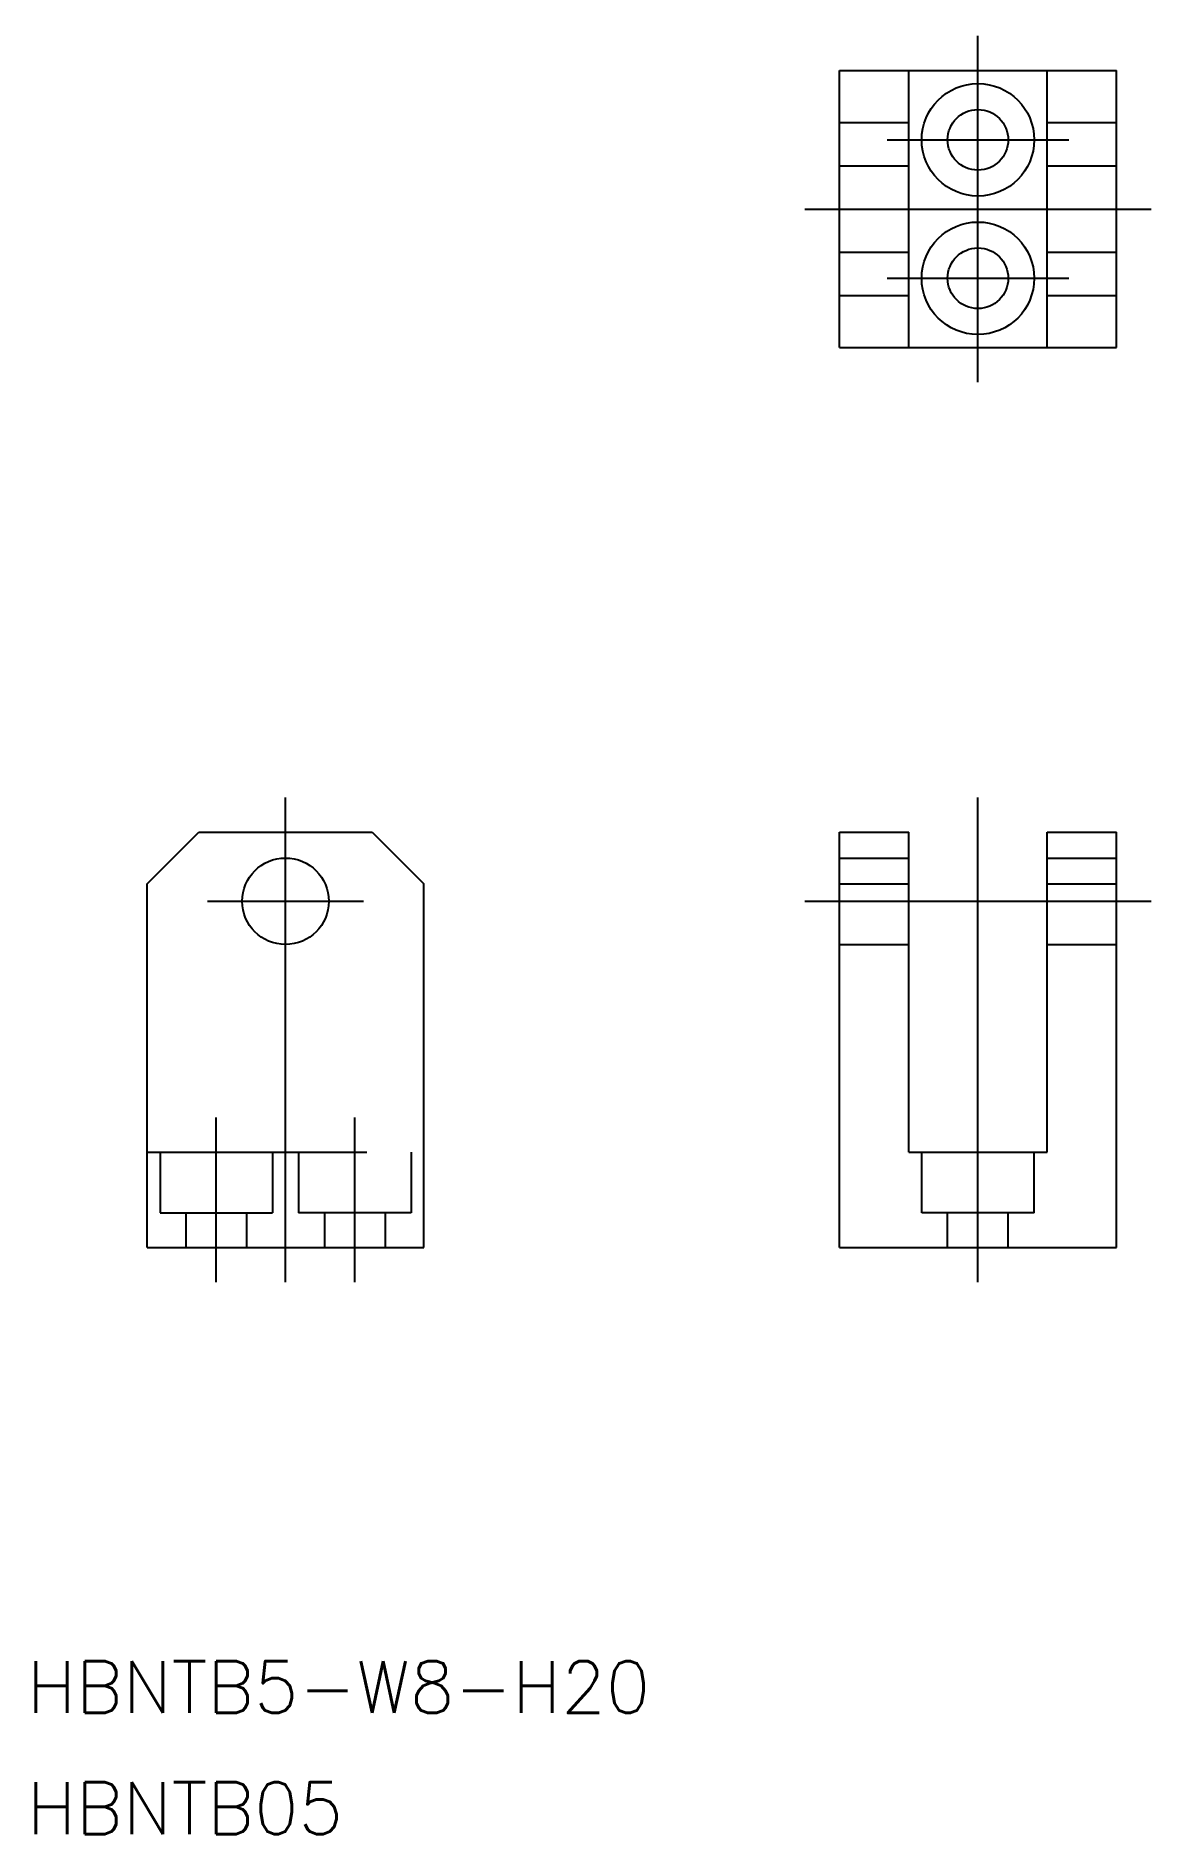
# Model space of a CAD drawing. Extents: x -14 to 50, y -54 to 50.
import ezdxf

# ---------------------------------------------------------------- set-up
doc = ezdxf.new("R2010")
doc.units = 0
doc.linetypes.add('CENTER', pattern=[50.8, 31.75, -6.35, 6.35, -6.35])
doc.linetypes.add('DASHED', pattern=[19.05, 12.7, -6.35])
doc.layers.get('0').update_dxf_attribs({"linetype": 'CONTINUOUS'})
doc.layers.add('CENTER', color=1, linetype='CENTER')
doc.styles.get("Standard").update_dxf_attribs({"font": 'txt.shx', "height": 3, "bigfont": 'bigfont.shx'})

msp = doc.modelspace()

# ---------------------------------------------------------------- linework, layer by layer
at = {"color": 7, "linetype": 'CONTINUOUS'}
for p, q in [((32, 32), (32, 48)), ((32, 48), (48, 48)), ((36, 32), (36, 48)), ((44, 32), (44, 48)), ((48, 32), (48, 48)), ((32, 45), (36, 45)), ((44, 45), (48, 45)), ((32, 35), (36, 35)), ((44, 35), (48, 35)), ((32, 32), (48, 32)), ((-8, 1), (-5, 4)), ((-5, 4), (5, 4)), ((5, 4), (8, 1)), ((32, -20), (32, 4)), ((32, 4), (36, 4)), ((36, -14.5), (36, 4)), ((44, -14.5), (44, 4)), ((44, 4), (48, 4)), ((48, -20), (48, 4)), ((-8, -20), (-8, 1)), ((8, -20), (8, 1)), ((32, 1), (36, 1)), ((44, 1), (48, 1)), ((36, -14.5), (44, -14.5)), ((-8, -20), (8, -20)), ((32, -20), (48, -20))]:
    msp.add_line(p, q, dxfattribs=at)
at = {"color": 3, "linetype": 'DASHED'}
for p, q in [((32, 42.5), (36, 42.5)), ((44, 42.5), (48, 42.5)), ((32, 37.5), (36, 37.5)), ((44, 37.5), (48, 37.5)), ((32, 2.5), (36, 2.5)), ((44, 2.5), (48, 2.5)), ((32, -2.5), (36, -2.5)), ((44, -2.5), (48, -2.5)), ((-8, -14.5), (8, -14.5)), ((-7.25, -14.5), (-7.25, -18)), ((-0.75, -14.5), (-0.75, -18)), ((0.75, -14.5), (0.75, -18)), ((7.25, -14.5), (7.25, -18)), ((36.75, -18), (36.75, -14.5)), ((43.25, -18), (43.25, -14.5)), ((-7.25, -18), (-0.75, -18)), ((-5.75, -18), (-5.75, -20)), ((-2.25, -18), (-2.25, -20)), ((7.25, -18), (0.75, -18)), ((2.25, -18), (2.25, -20)), ((5.75, -18), (5.75, -20)), ((43.25, -18), (36.75, -18)), ((38.25, -20), (38.25, -18)), ((41.75, -20), (41.75, -18))]:
    msp.add_line(p, q, dxfattribs=at)
at = {"color": 7, "linetype": 'CONTINUOUS'}
for centre, radius in [((40, 44), 3.25), ((40, 44), 1.75), ((40, 36), 3.25), ((40, 36), 1.75), ((0, 0), 2.5)]:
    msp.add_circle(centre, radius, dxfattribs=at)
at = {"layer": 'CENTER', "color": 1, "linetype": 'CENTER'}
for p, q in [((40, 30), (40, 50)), ((34.75, 44), (45.25, 44)), ((30, 40), (50, 40)), ((34.75, 36), (45.25, 36)), ((0, -22), (0, 6)), ((40, -22), (40, 6)), ((-4.5, 0), (4.5, 0)), ((30, 0), (50, 0)), ((-4, -22), (-4, -12.5)), ((4, -22), (4, -12.5))]:
    msp.add_line(p, q, dxfattribs=at)

# ---------------------------------------------------------------- texts
at = {"color": 7, "linetype": 'CONTINUOUS'}
for s, p in [('HBNTB5-W8-H20', (-14.93, -46.9)), ('HBNTB05', (-14.93, -53.9))]:
    msp.add_text(s, height=3, dxfattribs=at).set_placement(p)

doc.saveas('drawing.dxf')
